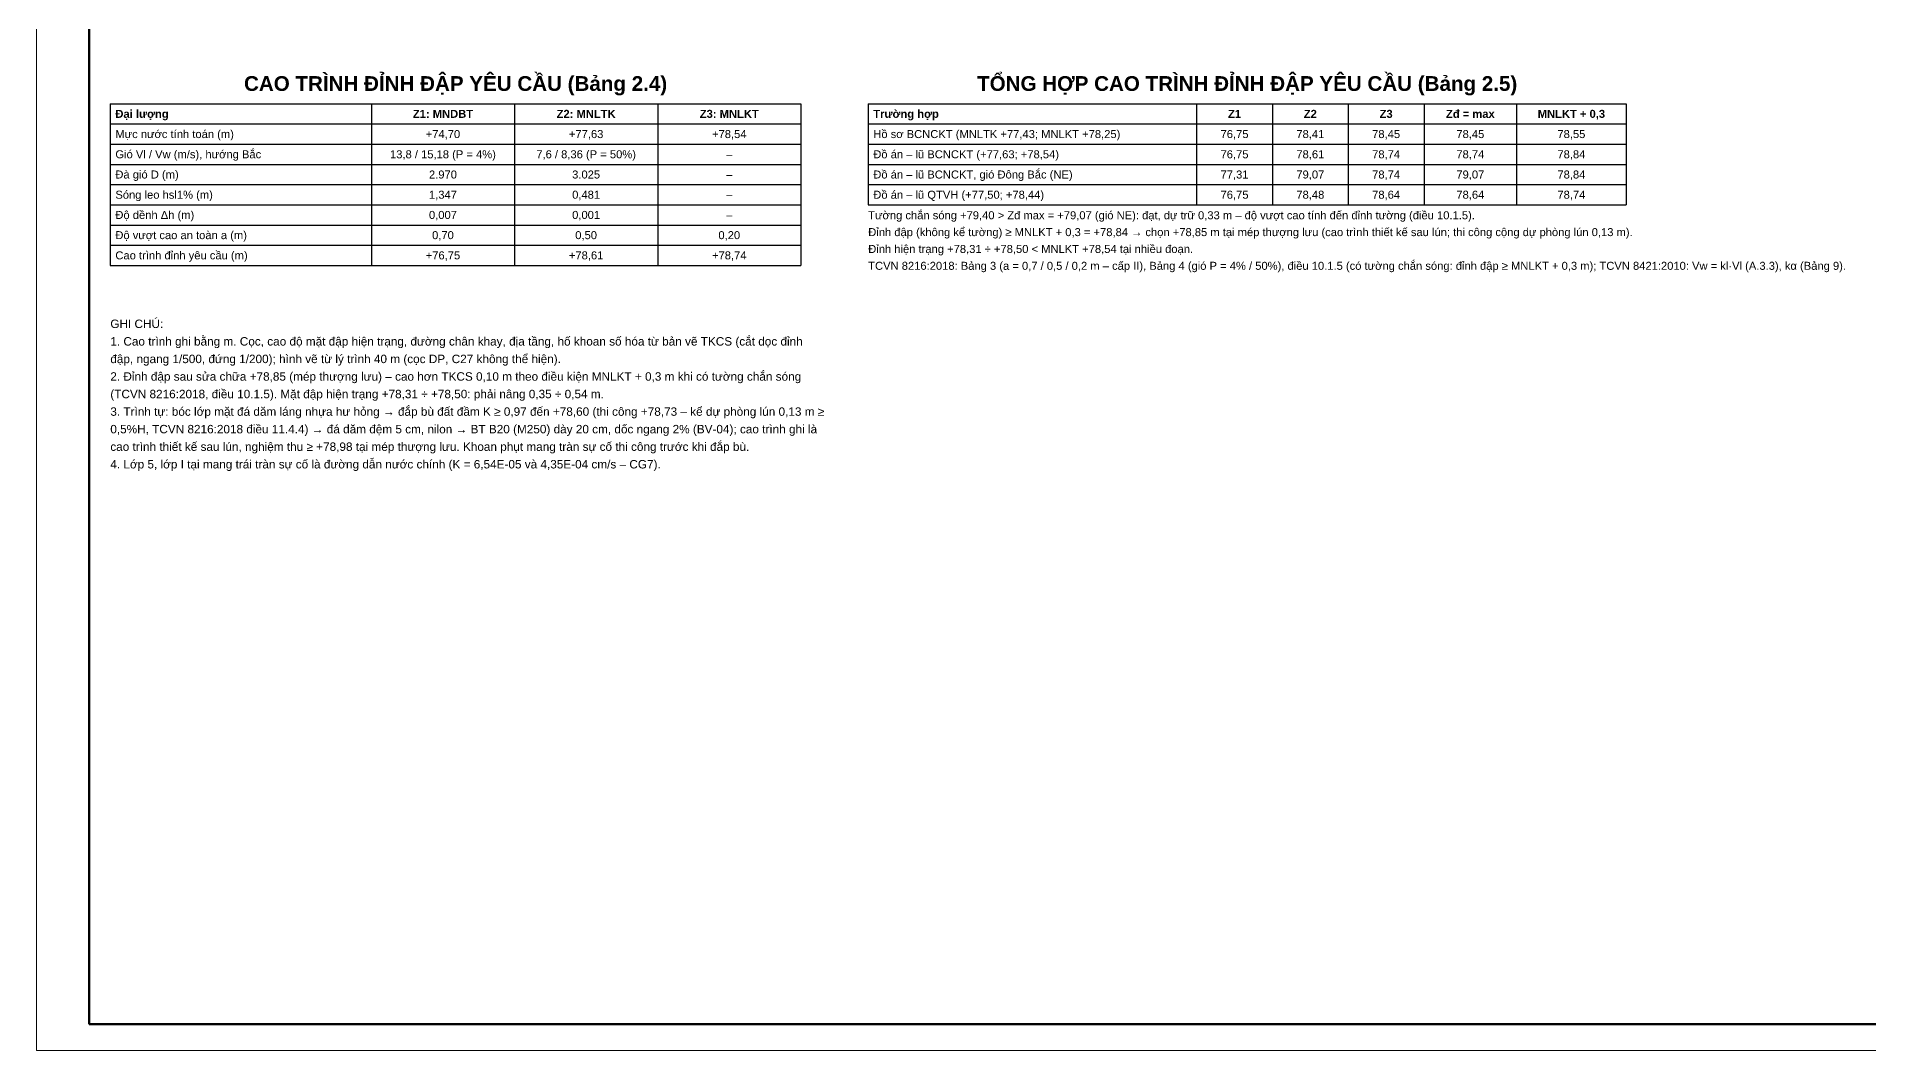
# Model space of a CAD drawing. Header units: millimetres. Extents: x 0 to 1189, y 0 to 841.
# Drawn here: x 0 to 696, y 0 to 385 of the extents above; entities that cross this region are included whole.
import ezdxf
from ezdxf.enums import TextEntityAlignment as Align

# ---------------------------------------------------------------- set-up
doc = ezdxf.new("R2010")
doc.units = ezdxf.units.MM
for name, color, linetype, lineweight in [('BANG', 7, 'CONTINUOUS', 25), ('CHU', 7, 'CONTINUOUS', 25), ('CHU_DAM', 7, 'CONTINUOUS', 35), ('KHUNG', 7, 'CONTINUOUS', 50), ('NET_MANH', 8, 'CONTINUOUS', 18)]:
    doc.layers.add(name, color=color, linetype=linetype, lineweight=lineweight)
doc.styles.add('VN', font='arial.ttf')
doc.styles.add('VN_DAM', font='arialbd.ttf')

msp = doc.modelspace()

# ---------------------------------------------------------------- linework, layer by layer
at = {"layer": 'BANG'}
for p, q in [((28, 359.602), (290.4, 359.602)), ((28, 359.602), (28, 298.162)), ((127.2, 359.602), (127.2, 298.162)), ((181.6, 359.602), (181.6, 298.162)), ((236, 359.602), (236, 298.162)), ((290.4, 359.602), (290.4, 298.162)), ((316, 359.602), (604, 359.602)), ((316, 359.602), (316, 321.202)), ((440.8, 359.602), (440.8, 321.202)), ((469.6, 359.602), (469.6, 321.202)), ((498.4, 359.602), (498.4, 321.202)), ((527.2, 359.602), (527.2, 321.202)), ((562.4, 359.602), (562.4, 321.202)), ((604, 359.602), (604, 321.202)), ((28, 351.922), (290.4, 351.922)), ((316, 351.922), (604, 351.922)), ((28, 344.242), (290.4, 344.242)), ((316, 344.242), (604, 344.242)), ((28, 336.562), (290.4, 336.562)), ((316, 336.562), (604, 336.562)), ((28, 328.882), (290.4, 328.882)), ((316, 328.882), (604, 328.882)), ((28, 321.202), (290.4, 321.202)), ((316, 321.202), (604, 321.202)), ((28, 313.522), (290.4, 313.522)), ((28, 305.842), (290.4, 305.842)), ((28, 298.162), (290.4, 298.162))]:
    msp.add_line(p, q, dxfattribs=at)
at = {"layer": 'KHUNG'}
msp.add_lwpolyline([(20, 10), (1179, 10), (1179, 831), (20, 831)], close=True, dxfattribs=at)
at = {"layer": 'NET_MANH'}
msp.add_lwpolyline([(0, 0), (1189, 0), (1189, 841), (0, 841)], close=True, dxfattribs=at)

# ---------------------------------------------------------------- texts
at = {"layer": 'CHU', "style": 'VN'}
for s, p in [('Mực nước tính toán (m)', (29.92, 348.082)), ('Hồ sơ BCNCKT (MNLTK +77,43; MNLKT +78,25)', (317.92, 348.082)), ('Gió Vl / Vw (m/s), hướng Bắc', (29.92, 340.402)), ('Đồ án – lũ BCNCKT (+77,63; +78,54)', (317.92, 340.402)), ('Đà gió D (m)', (29.92, 332.722)), ('Đồ án – lũ BCNCKT, gió Đông Bắc (NE)', (317.92, 332.722)), ('Sóng leo hsl1% (m)', (29.92, 325.042)), ('Đồ án – lũ QTVH (+77,50; +78,44)', (317.92, 325.042)), ('Độ dềnh Δh (m)', (29.92, 317.362)), ('Độ vượt cao an toàn a (m)', (29.92, 309.682)), ('Cao trình đỉnh yêu cầu (m)', (29.92, 302.002))]:
    msp.add_text(s, height=3.04, dxfattribs=at).set_placement(p, align=Align.MIDDLE_LEFT)
for s, p in [('+74,70', (154.4, 348.082)), ('+77,63', (208.8, 348.082)), ('+78,54', (263.2, 348.082)), ('76,75', (455.2, 348.082)), ('78,41', (484, 348.082)), ('78,45', (512.8, 348.082)), ('78,45', (544.8, 348.082)), ('78,55', (583.2, 348.082)), ('13,8 / 15,18 (P = 4%)', (154.4, 340.402)), ('7,6 / 8,36 (P = 50%)', (208.8, 340.402)), ('76,75', (455.2, 340.402)), ('78,61', (484, 340.402)), ('78,74', (512.8, 340.402)), ('78,74', (544.8, 340.402)), ('78,84', (583.2, 340.402)), ('2.970', (154.4, 332.722)), ('3.025', (208.8, 332.722)), ('–', (263.2, 340.402)), ('77,31', (455.2, 332.722)), ('79,07', (484, 332.722)), ('78,74', (512.8, 332.722)), ('79,07', (544.8, 332.722)), ('78,84', (583.2, 332.722)), ('–', (263.2, 332.722)), ('1,347', (154.4, 325.042)), ('0,481', (208.8, 325.042)), ('–', (263.2, 325.042)), ('76,75', (455.2, 325.042)), ('78,48', (484, 325.042)), ('78,64', (512.8, 325.042)), ('78,64', (544.8, 325.042)), ('78,74', (583.2, 325.042)), ('0,007', (154.4, 317.362)), ('0,001', (208.8, 317.362)), ('–', (263.2, 317.362)), ('0,70', (154.4, 309.682)), ('0,50', (208.8, 309.682)), ('0,20', (263.2, 309.682)), ('+76,75', (154.4, 302.002)), ('+78,61', (208.8, 302.002)), ('+78,74', (263.2, 302.002))]:
    msp.add_text(s, height=3.04, dxfattribs=at).set_placement(p, align=Align.MIDDLE_CENTER)
for s, p in [('Tường chắn sóng +79,40 > Zđ max = +79,07 (gió NE): đạt, dự trữ 0,33 m – độ vượt cao tính đến đỉnh tường (điều 10.1.5).', (316, 314.802)), ('Đỉnh đập (không kể tường) ≥ MNLKT + 0,3 = +78,84 → chọn +78,85 m tại mép thượng lưu (cao trình thiết kế sau lún; thi công cộng dự phòng lún 0,13 m).', (316, 308.402)), ('Đỉnh hiện trạng +78,31 ÷ +78,50 < MNLKT +78,54 tại nhiều đoạn.', (316, 302.002)), ('TCVN 8216:2018: Bảng 3 (a = 0,7 / 0,5 / 0,2 m – cấp II), Bảng 4 (gió P = 4% / 50%), điều 10.1.5 (có tường chắn sóng: đỉnh đập ≥ MNLKT + 0,3 m); TCVN 8421:2010: Vw = kl·Vl (A.3.3), kα (Bảng 9).', (316, 295.602))]:
    msp.add_text(s, height=3.04, dxfattribs=at).set_placement(p, align=Align.BOTTOM_LEFT)
at = {"layer": 'CHU', "insert": (28, 277.602), "char_height": 3.2, "width": 272, "attachment_point": 1, "line_spacing_factor": 1.25, "style": 'VN'}
msp.add_mtext('GHI CHÚ: \\P1. Cao trình ghi bằng m. Cọc, cao độ mặt đập hiện trạng, đường chân khay, địa tầng, hố khoan số hóa từ bản vẽ TKCS (cắt dọc đỉnh đập, ngang 1/500, đứng 1/200); hình vẽ từ lý trình 40 m (cọc DP, C27 không thể hiện). \\P2. Đỉnh đập sau sửa chữa +78,85 (mép thượng lưu) – cao hơn TKCS 0,10 m theo điều kiện MNLKT + 0,3 m khi có tường chắn sóng (TCVN 8216:2018, điều 10.1.5). Mặt đập hiện trạng +78,31 ÷ +78,50: phải nâng 0,35 ÷ 0,54 m. \\P3. Trình tự: bóc lớp mặt đá dăm láng nhựa hư hỏng → đắp bù đất đầm K ≥ 0,97 đến +78,60 (thi công +78,73 – kể dự phòng lún 0,13 m ≥ 0,5%H, TCVN 8216:2018 điều 11.4.4) → đá dăm đệm 5 cm, nilon → BT B20 (M250) dày 20 cm, dốc ngang 2% (BV-04); cao trình ghi là cao trình thiết kế sau lún, nghiệm thu ≥ +78,98 tại mép thượng lưu. Khoan phụt mang tràn sự cố thi công trước khi đắp bù. \\P4. Lớp 5, lớp I tại mang trái tràn sự cố là đường dẫn nước chính (K = 6,54E-05 và 4,35E-04 cm/s – CG7).', dxfattribs=at)
at = {"layer": 'CHU_DAM', "style": 'VN_DAM'}
for s, p in [('CAO TRÌNH ĐỈNH ĐẬP YÊU CẦU (Bảng 2.4)', (159.2, 362.802)), ('TỔNG HỢP CAO TRÌNH ĐỈNH ĐẬP YÊU CẦU (Bảng 2.5)', (460, 362.802))]:
    msp.add_text(s, height=5.6, dxfattribs=at).set_placement(p, align=Align.BOTTOM_CENTER)
for s, p in [('Đại lượng', (29.92, 355.762)), ('Trường hợp', (317.92, 355.762))]:
    msp.add_text(s, height=3.04, dxfattribs=at).set_placement(p, align=Align.MIDDLE_LEFT)
for s, p in [('Z1: MNDBT', (154.4, 355.762)), ('Z2: MNLTK', (208.8, 355.762)), ('Z3: MNLKT', (263.2, 355.762)), ('Z1', (455.2, 355.762)), ('Z2', (484, 355.762)), ('Z3', (512.8, 355.762)), ('Zđ = max', (544.8, 355.762)), ('MNLKT + 0,3', (583.2, 355.762))]:
    msp.add_text(s, height=3.04, dxfattribs=at).set_placement(p, align=Align.MIDDLE_CENTER)

doc.saveas('drawing.dxf')
